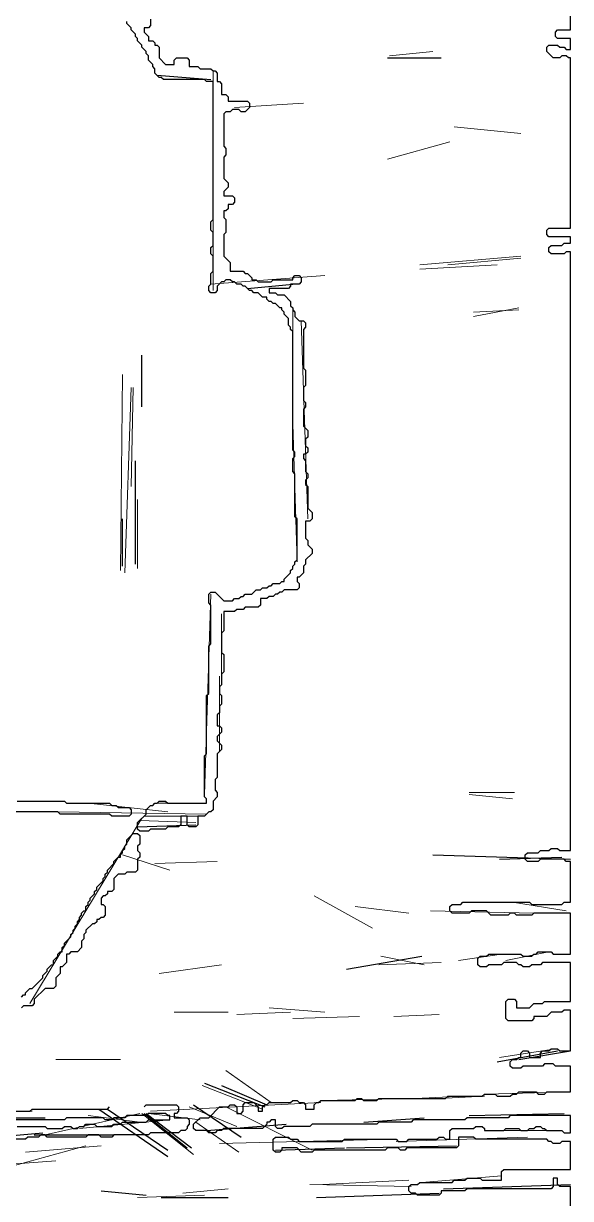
# Model space of a CAD drawing. Header units: metres. Extents: x 0 to 426, y 0 to 320.
# Drawn here: x 362.8 to 426.2, y 72.1 to 208.5 of the extents above; entities that cross this region are included whole.
import ezdxf

# ---------------------------------------------------------------- set-up
doc = ezdxf.new("R2010")
doc.units = ezdxf.units.M
for name, color, linetype in [('CUT', 7, 'Continuous'), ('FOLD', 1, 'Continuous'), ('OUTLINE', 3, 'Continuous')]:
    doc.layers.add(name, color=color, linetype=linetype)

msp = doc.modelspace()

# ---------------------------------------------------------------- linework, layer by layer
at = {"layer": 'CUT', "lineweight": 25}
for p, q in [((405, 204.5), (411.25, 204.5)), ((378.25, 202.5), (384.5, 202)), ((388.75, 177.75), (394, 178.25)), ((376.5, 164), (376.5, 170)), ((375.75, 145.75), (375.75, 157.75)), ((374.25, 145.5), (374.25, 151)), ((376, 115.25), (382.75, 115.5)), ((410.25, 112), (426.25, 111.5)), ((418, 111.5), (425.25, 111.75)), ((400.25, 98.75), (409, 100.25)), ((417.75, 88), (424.75, 89.25)), ((420.25, 88.25), (426.25, 89.25)), ((383.75, 85.5), (390.75, 82.75)), ((385.75, 85.25), (391, 83)), ((371.5, 82.5), (379.5, 77)), ((372.5, 82.5), (379.5, 77.75)), ((376.75, 82), (381.75, 78)), ((377, 82), (382.25, 78)), ((382.5, 83), (388, 79.25)), ((414.5, 81.75), (425.5, 82)), ((354.5, 81.5), (365.25, 81.5)), ((384, 80), (393.25, 80.75)), ((402.25, 81), (409.25, 81.5)), ((356.75, 79), (365, 79.75)), ((364, 79.5), (373.25, 79.5)), ((392, 77.75), (400, 78)), ((400.25, 78), (413, 78.25)), ((411.5, 73.25), (426.25, 73.75)), ((371.75, 73), (377, 72.5)), ((396.75, 72.25), (411, 72.75)), ((378.75, 72.25), (386.5, 72.25))]:
    msp.add_line(p, q, dxfattribs=at)
at = {"layer": 'FOLD', "lineweight": 18}
for p, q in [((405.25, 204.75), (410.25, 205.25)), ((384.75, 177.5), (384.75, 203)), ((387.25, 198.75), (395.25, 199.25)), ((412.75, 196.5), (420.5, 195.75)), ((405, 192.75), (412.25, 194.75)), ((408.75, 180.5), (420.5, 181.5)), ((408.75, 180), (417.75, 180.5)), ((412, 180.5), (420.5, 181.25)), ((384.5, 178.25), (397.75, 179.25)), ((394, 175.25), (394, 162.25)), ((415, 174.5), (420.25, 175.5)), ((415, 175), (420.25, 175.25)), ((395, 174), (395.75, 151)), ((374, 145), (374.25, 167.75)), ((374.5, 144.75), (375.25, 166.25)), ((375.25, 154.75), (375.5, 166.25)), ((394, 162), (394.5, 146)), ((376, 145.25), (376, 153.25)), ((383.75, 119), (384.5, 142.25)), ((385.75, 133), (385.75, 140)), ((385.5, 124), (385.5, 132.75)), ((414.5, 119.25), (419.75, 119.25)), ((414.5, 119), (419.5, 118.5)), ((370.25, 118), (379.5, 117)), ((378.25, 118), (384, 118)), ((363.5, 94.75), (376.5, 116.25)), ((366.75, 117), (384, 116.75)), ((376.25, 116), (382.75, 115.75)), ((376.75, 116.5), (383, 116.5)), ((374.25, 112), (379.75, 110.25)), ((378, 111), (385.25, 111.25)), ((396.5, 107.25), (403.25, 103.5)), ((414, 106.5), (421.25, 106.5)), ((419.5, 106.5), (425.75, 105.5)), ((401.25, 106), (407.5, 105.25)), ((410, 105.5), (422, 105.25)), ((404.25, 100.25), (409.25, 99.25)), ((413.25, 99.75), (418.25, 100.5)), ((418.75, 99.75), (423.75, 100.75)), ((378.5, 98.25), (385.75, 99.25)), ((404, 99.25), (411.25, 99.5)), ((391.25, 94.25), (397.75, 93.75)), ((380.25, 93.75), (386.5, 93.75)), ((387.5, 93.5), (393.75, 93.75)), ((394, 93), (401.75, 93.25)), ((405.75, 93.25), (411, 93.5)), ((418, 88.5), (424.5, 89.5)), ((366.5, 88.25), (374, 88.25)), ((386.25, 87), (391.5, 83.25)), ((383.5, 85.25), (390.5, 82.5)), ((377.5, 82.25), (397.25, 83.25)), ((397.5, 83.5), (407.75, 83.75)), ((408.25, 83.75), (413.75, 84)), ((411, 83.75), (416.25, 84)), ((416.5, 84.25), (426.25, 84.5)), ((346.25, 82), (363.75, 82.25)), ((364, 82.5), (372.25, 82.5)), ((365.25, 79.5), (376.25, 82)), ((376.5, 82), (382.5, 77.25)), ((377.25, 82), (383.25, 81.25)), ((382, 82.75), (387.5, 80.5)), ((386.25, 82.75), (396.25, 77.75)), ((369.25, 80.25), (379.75, 81.25)), ((370.25, 81.75), (376.25, 81)), ((382.75, 81), (387.75, 77.5)), ((406, 78.75), (421.25, 79.25)), ((416.25, 80), (425, 80)), ((361, 75.75), (370, 78.25)), ((363, 77.5), (371.75, 78.25)), ((385.5, 78.5), (405.75, 79)), ((359.75, 76), (366.5, 76.5)), ((396, 73.75), (407.75, 73.5)), ((397.5, 73.75), (407.5, 74.25)), ((409, 74), (418.25, 74.75)), ((376, 72.25), (383.75, 72.5)), ((381.25, 72.75), (386.5, 73.25))]:
    msp.add_line(p, q, dxfattribs=at)
at = {"layer": 'OUTLINE'}
for points in [[(426.25, 67.5), (426.25, 73.5), (425, 73.5), (424.75, 73.75), (424.75, 74.5), (424.25, 74.5), (424.25, 73.5), (424, 73.25), (414.25, 73.25), (414, 73), (411.25, 73), (411.25, 72.75), (411, 72.5), (408.5, 72.5), (408.25, 72.75), (407.75, 72.75), (407.5, 73), (407.5, 73.5), (407.75, 73.75), (408.5, 73.75), (408.75, 74), (412.5, 74), (412.75, 74.25), (414, 74.25), (414.25, 74.5), (415.75, 74.5), (416, 74.25), (418.25, 74.25), (418.25, 75.25), (418.5, 75.5), (426.25, 75.5), (426.25, 78.75), (425.25, 78.75), (425, 78.5), (424.25, 78.5), (424, 78.75), (423.75, 78.75), (423.5, 79), (415.25, 79), (415, 79.25), (413.25, 79.25), (413.25, 78.25), (413, 78), (407.25, 78), (407, 77.75), (406.5, 77.75), (406.25, 78), (405, 78), (404.75, 77.75), (396.5, 77.75), (396.25, 77.5), (395, 77.5), (394.5, 78), (392.75, 78), (392.75, 77.75), (392.5, 77.5), (392, 77.5), (391.75, 77.75), (391.75, 79), (392, 79.25), (393.5, 79.25), (393.75, 79), (394.5, 79), (394.75, 78.75), (399.75, 78.75), (400, 79), (406, 79), (406.25, 78.75), (407.25, 78.75), (407.5, 79), (410.75, 79), (411, 79.25), (411.5, 79.25), (411.75, 79), (412.25, 79), (412.25, 80), (412.5, 80.25), (415, 80.25), (415.25, 80.5), (416, 80.5), (416.25, 80.25), (416.25, 80), (418.5, 80), (418.75, 80.25), (420.25, 80.25), (420.5, 80), (421.25, 80), (421.5, 80.25), (422, 80.25), (422.25, 80.5), (422.75, 80.5), (423, 80.25), (423.25, 80.25), (423.5, 80), (425.25, 80), (425.5, 79.75), (426.25, 79.75), (426.25, 81.75), (419.25, 81.75), (419, 81.5), (414.25, 81.5), (414, 81.25), (408, 81.25), (407.75, 81), (404, 81), (403.75, 80.75), (396.25, 80.75), (396, 80.5), (393, 80.5), (392.75, 80.25), (392.25, 80.25), (392, 80.5), (392, 81.25), (391.5, 81.25), (391.25, 81), (391, 81), (391, 80.75), (390.5, 80.25), (386, 80.25), (385.75, 80), (385.25, 80), (385, 79.75), (384.25, 79.75), (384, 80), (382.75, 80), (382.5, 80.25), (382.5, 80.75), (383.25, 81.5), (384.25, 81.5), (385.5, 82.75), (386.5, 82.75), (386.75, 83), (387.25, 83), (387.5, 82.75), (387.5, 82), (388, 82), (388.25, 82.25), (388.25, 83), (388.5, 83.25), (389.5, 83.25), (390, 82.75), (390, 82.25), (390.5, 82.25), (390.5, 82.75), (390.75, 83), (391, 83), (391.25, 83.25), (393.75, 83.25), (394, 83.5), (394.5, 83.5), (394.75, 83.25), (395.25, 83.25), (395.5, 83), (395.5, 82.5), (396.5, 82.5), (396.5, 83), (396.75, 83.25), (397, 83.25), (397.25, 83.5), (401.25, 83.5), (401.5, 83.75), (402, 83.75), (402.25, 83.5), (403.75, 83.5), (404, 83.75), (411.75, 83.75), (412, 84), (416, 84), (416.25, 84.25), (417.5, 84.25), (417.75, 84), (419.25, 84), (419.5, 84.25), (420, 84.25), (420.25, 84.5), (422.25, 84.5), (422.5, 84.25), (423.25, 84.25), (423.5, 84.5), (426.25, 84.5), (426.25, 87.5), (424.5, 87.5), (424.25, 87.75), (423.25, 87.75), (423, 87.5), (420.75, 87.5), (420.5, 87.25), (419.5, 87.25), (419.25, 87.5), (419.25, 88), (419.5, 88.25), (420, 88.25), (420.25, 88.5), (420.5, 88.5), (420.5, 89), (420.75, 89.25), (421.25, 89.25), (421.5, 89), (421.5, 88.5), (422.75, 88.5), (422.75, 89), (423, 89.25), (423.75, 89.25), (424, 89.5), (424.75, 89.5), (425, 89.25), (426.25, 89.25), (426.25, 94), (425.5, 94), (425.25, 93.75), (424, 93.75), (423.5, 93.25), (422, 93.25), (422, 93), (421.75, 92.75), (419, 92.75), (418.75, 93), (418.75, 95), (419, 95.25), (419.75, 95.25), (420, 95), (420, 94.25), (421.5, 94.25), (422, 94.75), (423, 94.75), (423.25, 95), (426.25, 95), (426.25, 99.5), (423, 99.5), (422.75, 99.25), (421.75, 99.25), (421.5, 99), (420.75, 99), (420.5, 99.25), (420.25, 99.25), (420, 99.5), (418.5, 99.5), (418.25, 99.25), (416.75, 99.25), (416.5, 99), (415.75, 99), (415.5, 99.25), (415.5, 100), (415.75, 100.25), (416.5, 100.25), (416.75, 100.5), (420.5, 100.5), (420.75, 100.25), (421.75, 100.25), (422, 100.5), (422.25, 100.5), (422.5, 100.75), (424, 100.75), (424.25, 100.5), (426.25, 100.5), (426.25, 105.25), (422, 105.25), (421.75, 105), (420, 105), (419.75, 105.25), (419.25, 105.25), (419, 105), (417, 105), (416.5, 105.5), (414.75, 105.5), (414.5, 105.25), (412.5, 105.25), (412.25, 105.5), (412.25, 106), (412.5, 106.25), (413.5, 106.25), (413.75, 106.5), (421.5, 106.5), (421.75, 106.25), (425.25, 106.25), (425.5, 106.5), (426.25, 106.5), (426.25, 111.25), (425.75, 111.25), (425.5, 111.5), (422.75, 111.5), (422.5, 111.25), (421.25, 111.25), (421, 111.5), (421, 112), (421.25, 112.25), (422.5, 112.25), (422.75, 112.5), (423.75, 112.5), (424, 112.75), (424.75, 112.75), (425, 112.5), (426.25, 112.5), (426.25, 182), (425.75, 182), (425.5, 181.75), (424, 181.75), (423.75, 182), (423.75, 182.5), (424, 182.75), (425.25, 182.75), (425.5, 183), (426.25, 183), (426.25, 183.75), (423.75, 183.75), (423.5, 184), (423.5, 184.5), (423.75, 184.75), (426.25, 184.75), (426.25, 204.5), (426, 204.5), (425.75, 204.75), (425.25, 204.75), (425, 204.5), (424.25, 204.5), (423.5, 205.25), (423.5, 205.75), (423.75, 206), (424.75, 206), (425, 205.75), (425.5, 205.75), (425.75, 205.5), (426.25, 205.5), (426.25, 206.75), (424.75, 206.75), (424.5, 207), (424.5, 207.5), (424.75, 207.75), (426.25, 207.75), (426.25, 214.5)], [(377.5, 209), (377.5, 208.25), (377.25, 208), (376.75, 208), (376.75, 207.5), (377.25, 207), (377.25, 206.5), (377.75, 206.5), (378, 206.25), (378, 206), (378.25, 206), (378.5, 205.75), (378.5, 204.5), (379.25, 203.75), (380.25, 203.75), (380.25, 204.25), (380.5, 204.5), (381.75, 204.5), (382, 204.25), (382, 203.5), (383, 203.5), (383.25, 203.25), (384.5, 203.25), (384.75, 203), (385, 203), (385.25, 202.75), (385.25, 201.75), (385.5, 201.75), (385.75, 201.5), (385.75, 200.25), (386.25, 200.25), (386.5, 200), (386.5, 199.5), (388.75, 199.5), (389, 199.25), (389, 198.75), (388.5, 198.25), (388, 198.25), (387.75, 198.5), (387, 198.5), (386.75, 198.25), (386.25, 198.25), (386, 198), (386, 194.25), (386.25, 194), (386.25, 193.25), (386, 193), (386, 190.5), (386.5, 190), (386.5, 189.5), (386, 189), (386, 188.5), (387, 188.5), (387.25, 188.25), (387.25, 187.75), (387, 187.5), (386.5, 187.5), (386.5, 187), (386.25, 186.75), (386, 186.75), (386, 186), (386.25, 185.75), (386.25, 184.25), (386, 184), (386, 181.5), (386.75, 180.75), (386.75, 179.75), (388.25, 179.75), (388.5, 179.5), (388.75, 179.5), (389.25, 179), (389.25, 178.75), (389.75, 178.75), (390, 178.5), (391.5, 178.5), (391.75, 178.75), (394, 178.75), (394, 179), (394.25, 179.25), (394.75, 179.25), (395, 179), (395, 178.5), (394.75, 178.25), (393.75, 178.25), (393.75, 178), (393.5, 177.75), (391.25, 177.75), (391.25, 177.25), (392, 177.25), (392.25, 177), (393, 177), (393.75, 176.25), (393.75, 175.75), (394, 175.5), (394, 175.25), (394.25, 175), (394.25, 174.5), (394.75, 174), (395.25, 174), (395.5, 173.75), (395.5, 173.25), (395.25, 173), (395.25, 168.5), (395.5, 168.25), (395.5, 166.5), (395.25, 166.25), (395.25, 164.75), (395.5, 164.5), (395.5, 164), (395.25, 163.75), (395.25, 161.75), (395.75, 161.25), (395.75, 160.5), (395.5, 160.25), (395.5, 159.5), (395.75, 159.25), (395.75, 158.75), (395.5, 158.5), (395.25, 158.5), (395.25, 158), (395.5, 157.75), (395.5, 156.5), (395.75, 156.25), (395.75, 155.75), (395.5, 155.5), (395.5, 155), (395.75, 154.75), (395.75, 152.25), (396.25, 151.75), (396.25, 151), (396, 150.75), (395.5, 150.75), (395.5, 148.75), (395.75, 148.5), (395.75, 148), (396.25, 147.5), (396.25, 147), (395.5, 146.25), (395.5, 145.75), (395.25, 145.5), (395.25, 144.75), (394.75, 144.25), (394.5, 144.25), (394.5, 143.75), (394.75, 143.5), (394.75, 143), (394.5, 142.75), (393, 142.75), (392.75, 142.5), (392.5, 142.5), (392.25, 142.25), (392, 142.25), (391.75, 142), (391.25, 142), (391, 141.75), (390.25, 141.75), (390.25, 141), (390, 140.75), (388.5, 140.75), (388.25, 140.5), (387.5, 140.5), (387.25, 140.25), (386, 140.25), (386, 138), (385.75, 137.75), (385.75, 135.5), (386, 135.25), (386, 133.25), (385.75, 133), (385.75, 131.75), (385.5, 131.5), (385.5, 130.75), (385.75, 130.5), (385.75, 129.5), (385.5, 129.25), (385.5, 128.5), (385.25, 128.25), (385.25, 127), (385.5, 127), (385.75, 126.75), (385.75, 126.25), (385.25, 125.75), (385.25, 125.25), (385.75, 124.75), (385.75, 124.25), (385.25, 123.75), (385.25, 121), (385, 120.75), (385, 119.5), (385.25, 119.25), (385.25, 118.75), (384.75, 118.25), (384.75, 117.25), (384.5, 117), (384.25, 117), (383.75, 116.5), (383, 116.5), (383, 115.5), (382.75, 115.25), (382, 115.25), (381.75, 115.5), (381.75, 116.5), (381, 116.5), (381, 115.5), (380.75, 115.25), (379.5, 115.25), (379.25, 115), (377.5, 115), (377.25, 114.75), (376.25, 114.75), (376, 115), (376, 115.75), (377, 116.75), (377, 117.25), (377.5, 117.75), (377.75, 117.75), (378, 118), (378.25, 118), (378.5, 118.25), (379.25, 118.25), (379.5, 118), (384, 118), (384, 118.5), (383.75, 118.75), (383.75, 123.5), (384, 123.75), (384, 130.5), (384.25, 130.75), (384.25, 136.25), (384.5, 136.5), (384.5, 141), (384.25, 141.25), (384.25, 142.25), (384.5, 142.5), (385, 142.5), (386, 141.5), (387, 141.5), (387.25, 141.75), (387.75, 141.75), (388, 142), (388.25, 142), (388.5, 142.25), (389.25, 142.25), (389.75, 142.75), (390.25, 142.75), (390.5, 143), (391, 143), (391.25, 143.25), (391.5, 143.25), (391.75, 143.5), (392.5, 143.5), (392.75, 143.75), (393, 143.75), (393, 144), (393.75, 144.75), (393.75, 145), (394, 145.25), (394, 145.5), (394.25, 145.75), (394.25, 146), (394.5, 146.25), (394.5, 151), (394.25, 151.25), (394.25, 156.25), (394, 156.5), (394, 158), (394.25, 158.25), (394.25, 158.75), (394, 159), (394, 172.75), (393.75, 173), (393.75, 173.25), (393.5, 173.5), (393.5, 174.25), (393, 174.75), (393, 175), (392.75, 175.25), (392.75, 175.5), (392.5, 175.5), (392, 176), (391.75, 176), (391.5, 176.25), (391.25, 176.25), (391, 176.5), (391, 176.75), (390.5, 176.75), (390, 177.25), (389.5, 177.25), (389.25, 177.5), (389, 177.5), (388.5, 178), (388.25, 178), (388, 178.25), (387.5, 178.25), (387.25, 178.5), (387, 178.5), (386.75, 178.75), (386.25, 178.75), (386, 178.5), (385.75, 178.5), (385.25, 178), (385.25, 177.5), (385, 177.25), (384.5, 177.25), (384.25, 177.5), (384.25, 178), (384.5, 178.25), (384.5, 179.5), (384.75, 179.75), (384.75, 181.5), (384.5, 181.75), (384.5, 182.5), (384.75, 182.75), (384.75, 184.25), (384.5, 184.5), (384.5, 185.5), (384.75, 185.75), (384.75, 201.75), (384, 201.75), (383.75, 202), (379, 202), (378.75, 202.25), (378.5, 202.25), (378, 202.75), (378, 203.25), (377.75, 203.5), (377.75, 203.75), (377.25, 204.25), (377.25, 204.75), (377, 205), (377, 205.25), (376.5, 205.75), (376.5, 206), (376, 206.5), (376, 206.75), (375.75, 207), (375.75, 207.25), (375.25, 207.75), (375.25, 208), (374.75, 208.5), (374.75, 208.75)], [(362, 118.25), (367.5, 118.25), (367.75, 118), (372.75, 118), (373, 117.75), (373.5, 117.75), (373.75, 117.5), (375, 117.5), (375.25, 117.25), (375.25, 116.75), (375, 116.5), (373, 116.5), (372.75, 116.75), (367, 116.75), (366.75, 117), (361.5, 117)], [(362.5, 95.5), (362.75, 95.75), (363, 95.75), (363, 96), (363.5, 96.5), (363.75, 96.5), (365, 97.75), (365, 98), (365.5, 98.5), (365.5, 98.75), (366, 99.25), (366.25, 99.25), (366.25, 99.75), (366.75, 100.25), (366.75, 100.5), (367, 100.75), (367.25, 100.75), (367.25, 101.25), (367.5, 101.5), (367.5, 101.75), (368.25, 102.5), (368.25, 102.75), (368.5, 103), (368.5, 103.25), (368.75, 103.5), (368.75, 103.75), (369, 104), (369, 104.25), (369.25, 104.5), (369.25, 104.75), (369.5, 105), (369.5, 105.25), (369.75, 105.5), (370, 105.5), (370, 106), (370.25, 106.25), (370.25, 106.5), (370.5, 106.75), (370.5, 107), (371, 107.5), (371, 107.75), (371.25, 108), (371.25, 108.25), (372, 109), (372, 109.25), (372.25, 109.5), (372.25, 109.75), (372.5, 110), (372.5, 110.25), (373.25, 111), (373.25, 111.25), (373.75, 111.75), (374, 111.75), (374, 112), (374.25, 112.25), (374.25, 112.5), (374.5, 112.75), (374.5, 113), (374.75, 113.25), (374.75, 113.75), (375.5, 114.5), (376, 114.5), (376.25, 114.25), (376.25, 113.25), (376, 113), (376, 112.5), (376.25, 112.25), (376.25, 111.75), (376, 111.5), (376, 110.25), (375.75, 110), (374.75, 110), (374.5, 109.75), (373.75, 109.75), (373.25, 109.25), (373.25, 108), (373, 107.75), (372.5, 107.75), (372.5, 107.5), (372.25, 107.25), (372, 107.25), (371.75, 107), (371.75, 106.25), (372, 106.25), (372.25, 106), (372.25, 105), (372, 104.75), (371.75, 104.75), (371.5, 104.5), (371.25, 104.5), (371.25, 104.25), (371, 104), (370.75, 104), (370, 103.25), (370, 103), (369.75, 102.75), (369.75, 102.25), (369.5, 102), (369.5, 101.25), (369, 100.75), (368.25, 100.75), (368, 100.5), (367.75, 100.5), (367.75, 99.5), (367.25, 99), (367, 99), (367, 98.25), (366.5, 97.75), (366.5, 96.75), (366.25, 96.5), (365.25, 96.5), (364, 95.25), (364, 94.75), (363.75, 94.5), (362.75, 94.5), (362.5, 94.25)], [(356.75, 82.25), (363.5, 82.25), (363.75, 82.5), (372.5, 82.5), (372.75, 82.75)], [(376.75, 82.75), (377, 83), (380.5, 83), (380.75, 82.75), (380.75, 82.25), (380.5, 82), (380.25, 82), (380.25, 81.5), (381.75, 81.5), (382, 81.25), (382, 80.75), (381.75, 80.5), (381.75, 80.25), (381.5, 80), (381, 80), (380.75, 79.75), (377.5, 79.75), (377.25, 79.5), (373.25, 79.5), (373, 79.25), (371.75, 79.25), (371.5, 79.5), (370.25, 79.5), (370, 79.25), (365.5, 79.25), (365.25, 79.5), (364.75, 79.5), (364.5, 79.25), (363.25, 79.25), (363, 79), (357, 79)], [(362, 80.5), (365.25, 80.5), (365.5, 80.25), (367.25, 80.25), (367.5, 80.5), (368.25, 80.5), (368.5, 80.25), (369, 80.25), (369.25, 80.5), (369.75, 80.5), (370, 80.75), (371, 80.75), (371.25, 80.5), (373, 80.5), (373.25, 80.75), (374, 80.75), (374.25, 81), (377, 81), (377.25, 81.25), (379.75, 81.25), (379.75, 81.75), (379.5, 81.75), (379.25, 82), (377.25, 82), (377, 81.75), (374.75, 81.75), (374.5, 81.5), (373.25, 81.5), (373, 81.25), (372.25, 81.25), (372, 81.5), (367.75, 81.5), (367.5, 81.25), (357.25, 81.25)]]:
    msp.add_lwpolyline(points, dxfattribs=at)

doc.saveas('drawing.dxf')
